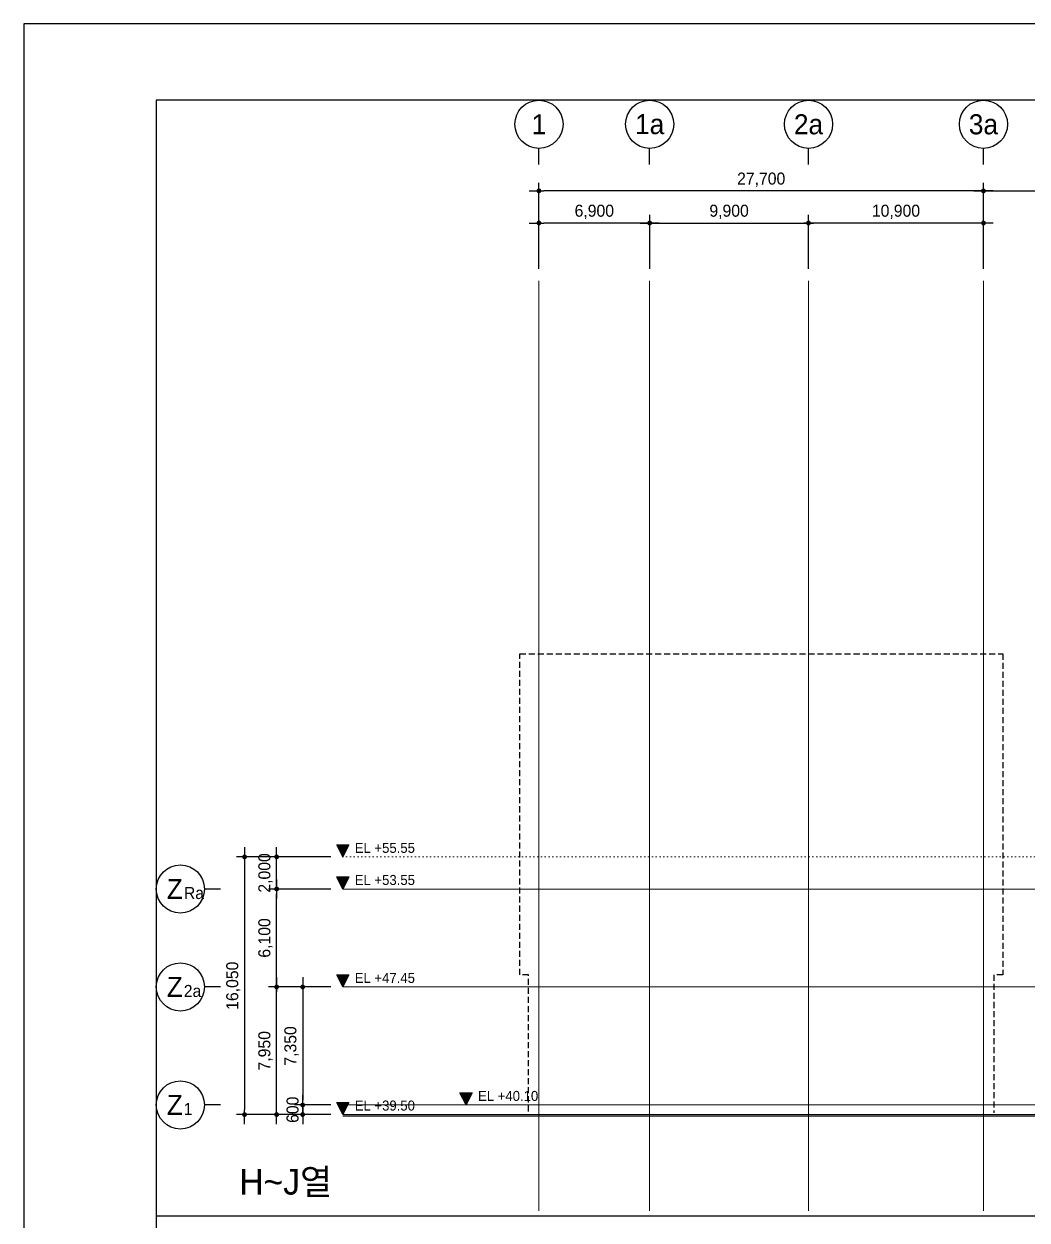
# Model space of a CAD drawing. Header units: millimetres. Extents: x 0 to 841000, y -242618 to -87908.
# Drawn here: x 0 to 62516, y -162408 to -87908 of the extents above; entities that cross this region are included whole.
import ezdxf
from ezdxf.enums import TextEntityAlignment as Align

# ---------------------------------------------------------------- set-up
doc = ezdxf.new("R2010")
doc.units = ezdxf.units.MM
doc.header["$LTSCALE"] = 250
for name, pattern in [('DOT', [6.35, 0, -6.35]), ('H1', [1.5, 1, -0.5]), ('PHANTOM2', [31.75, 15.875, -3.175, 3.175, -3.175, 3.175, -3.175])]:
    doc.linetypes.add(name, pattern=pattern)
doc.layers.get('Defpoints').update_dxf_attribs({"color": 151})
for name, color, linetype in [('A-DIM', 7, 'Continuous'), ('A-SITE', 3, 'PHANTOM2'), ('A-SYM-LEVEL', 7, 'Continuous'), ('BOUNDARY_추후 증축', 3, 'H1')]:
    doc.layers.add(name, color=color, linetype=linetype)
doc.layers.add('A-SYM-BUB', color=7, linetype='Continuous', lineweight=25)
doc.layers.add('CEN', color=1, linetype='Continuous', lineweight=9)
doc.layers.add('NO-TEXT', color=150, linetype='Continuous', plot=False)
doc.layers.add('NOPLOT', color=191, linetype='Continuous', plot=False)
doc.styles.add('Gdim', font='Dotum.ttf')
doc.styles.get("Standard").update_dxf_attribs({"font": 'Dotum.ttf'})
doc.dimstyles.new('Gdim250', dxfattribs={"dimscale": 250, "dimtxt": 3, "dimasz": 1.2, "dimexe": 2, "dimexo": 3, "dimgap": 1, "dimtad": 1, "dimdsep": 46, "dimlunit": 6, "dimtxsty": 'Standard', "dimblk1": '_CIDOT', "dimblk2": '_CIDOT', "dimsah": 1, "dimcen": 2.5, "dimdle": 2, "dimclrd": 1, "dimclre": 1, "dimclrt": 3, "dimazin": 2, "dimtfac": 1, "dimtix": 1, "dimtmove": 2, "dimatfit": 3, "dimldrblk": '_CIDOT', "dimfxl": 2, "dimtolj": 1, "dimtzin": 0, "dimarcsym": 0})

# ---------------------------------------------------------------- blocks, each defined once
blk = doc.blocks.new('A$C481fd194')
blk.add_hatch(color=256).paths.add_polyline_path([(375, 750), (-375, 750), (0, 0)])
blk.add_lwpolyline([(0, 0), (-375, 750), (375, 750), (0, 0)])
blk = doc.blocks.new('A$C8d7ec12c')
at = {"layer": 'A-SYM-LEVEL'}
for p in [(0, 0), (0, -2000), (0, -8100), (0, -16050)]:
    blk.add_blockref('A$C481fd194', p, dxfattribs=at)
at = {"layer": 'A-SYM-LEVEL', "style": 'Gdim'}
for s, p in [('EL +55.55', (750, 250)), ('EL +53.55', (750, -1750)), ('EL +47.45', (750, -7850)), ('EL +39.50', (750, -15800))]:
    blk.add_text(s, height=625, dxfattribs=at).set_placement(p)
blk = doc.blocks.new('_CIDOT')
at = {"color": 0, "linetype": 'ByBlock'}
blk.add_line((2, 0), (-1, 0), dxfattribs=at)
at = {"color": 0, "linetype": 'ByBlock', "const_width": 0.5}
blk.add_lwpolyline([(-0.25, 0, 1), (0.25, 0, 1)], format="xyb", close=True, dxfattribs=at)
blk = doc.blocks.new('*D77')
at = {"layer": 'A-DIM', "color": 1, "lineweight": -2, "transparency": 16777216}
for p, q in [((-750, 0), (-4618, 0)), ((-4118, -7650), (-4118, -300)), ((-750, -7950), (-4618, -7950))]:
    blk.add_line(p, q, dxfattribs=at)
at = {"layer": 'Defpoints', "color": 0, "transparency": 16777216}
for p in [(0, 0), (-4118, 0), (0, -7950)]:
    blk.add_point(p, dxfattribs=at)
at = {"layer": 'A-DIM', "color": 1, "lineweight": -2, "transparency": 16777216, "xscale": 299.9999999999998, "yscale": 299.9999999999998, "zscale": 299.9999999999998}
for p, rotation in [((-4118, 0), 90), ((-4118, -7950), 270)]:
    blk.add_blockref('_CIDOT', p, dxfattribs=dict(at, rotation=rotation))
at = {"layer": 'A-DIM', "color": 3, "transparency": 16777216, "insert": (-4815, -3975), "char_height": 750, "attachment_point": 5, "rotation": 90}
blk.add_mtext('\\A1;7,950', dxfattribs=at)
blk = doc.blocks.new('*D78')
at = {"layer": 'A-DIM', "color": 1, "lineweight": -2, "transparency": 16777216}
for p, q in [((-750, 6100), (-4618, 6100)), ((-4118, 300), (-4118, 5800)), ((-750, 0), (-4618, 0))]:
    blk.add_line(p, q, dxfattribs=at)
at = {"layer": 'Defpoints', "color": 0, "transparency": 16777216}
for p in [(-4118, 6100), (0, 6100), (0, 0)]:
    blk.add_point(p, dxfattribs=at)
at = {"layer": 'A-DIM', "color": 1, "lineweight": -2, "transparency": 16777216, "xscale": 299.9999999999998, "yscale": 299.9999999999998, "zscale": 299.9999999999998}
for p, rotation in [((-4118, 6100), 90), ((-4118, 0), 270)]:
    blk.add_blockref('_CIDOT', p, dxfattribs=dict(at, rotation=rotation))
at = {"layer": 'A-DIM', "color": 3, "transparency": 16777216, "insert": (-4815, 3050), "char_height": 750, "attachment_point": 5, "rotation": 90}
blk.add_mtext('\\A1;6,100', dxfattribs=at)
blk = doc.blocks.new('*D79')
at = {"layer": 'A-DIM', "color": 1, "lineweight": -2, "transparency": 16777216}
for p, q in [((-750, 8100), (-6618, 8100)), ((-6118, 7800), (-6118, -7650)), ((-750, -7950), (-6618, -7950))]:
    blk.add_line(p, q, dxfattribs=at)
at = {"layer": 'Defpoints', "color": 0, "transparency": 16777216}
for p in [(0, 8100), (-6118, -7950), (0, -7950)]:
    blk.add_point(p, dxfattribs=at)
at = {"layer": 'A-DIM', "color": 1, "lineweight": -2, "transparency": 16777216, "xscale": 299.9999999999998, "yscale": 299.9999999999998, "zscale": 299.9999999999998}
for p, rotation in [((-6118, 8100), 90), ((-6118, -7950), 270)]:
    blk.add_blockref('_CIDOT', p, dxfattribs=dict(at, rotation=rotation))
at = {"layer": 'A-DIM', "color": 3, "transparency": 16777216, "insert": (-6815, 75), "char_height": 750, "attachment_point": 5, "rotation": 90}
blk.add_mtext('\\A1;16,050', dxfattribs=at)
blk = doc.blocks.new('*D80')
at = {"layer": 'A-DIM', "color": 1, "lineweight": -2, "transparency": 16777216}
for p, q in [((-4118, 8400), (-4118, 8700)), ((-750, 8100), (-4618, 8100)), ((-4118, 6100), (-4118, 8100)), ((-750, 6100), (-4618, 6100)), ((-4118, 5800), (-4118, 5500))]:
    blk.add_line(p, q, dxfattribs=at)
at = {"layer": 'Defpoints', "color": 0, "transparency": 16777216}
for p in [(-4118, 8100), (0, 8100), (0, 6100)]:
    blk.add_point(p, dxfattribs=at)
at = {"layer": 'A-DIM', "color": 1, "lineweight": -2, "transparency": 16777216, "xscale": 299.9999999999998, "yscale": 299.9999999999998, "zscale": 299.9999999999998}
for p, rotation in [((-4118, 8100), 270), ((-4118, 6100), 90)]:
    blk.add_blockref('_CIDOT', p, dxfattribs=dict(at, rotation=rotation))
at = {"layer": 'A-DIM', "color": 3, "transparency": 16777216, "insert": (-4815, 7100), "char_height": 750, "attachment_point": 5, "rotation": 90}
blk.add_mtext('\\A1;2,000', dxfattribs=at)
blk = doc.blocks.new('*D81')
at = {"layer": 'A-DIM', "color": 1, "lineweight": -2, "transparency": 16777216}
for p, q in [((-750, -7350), (-2996, -7350)), ((-2496, -7050), (-2496, -6750)), ((-2496, -7350), (-2496, -7950)), ((-750, -7950), (-2996, -7950)), ((-2496, -8250), (-2496, -8550))]:
    blk.add_line(p, q, dxfattribs=at)
at = {"layer": 'Defpoints', "color": 0, "transparency": 16777216}
for p in [(0, -7350), (-2496, -7950), (0, -7950)]:
    blk.add_point(p, dxfattribs=at)
at = {"layer": 'A-DIM', "color": 1, "lineweight": -2, "transparency": 16777216, "xscale": 299.9999999999998, "yscale": 299.9999999999998, "zscale": 299.9999999999998}
for p, rotation in [((-2496, -7350), 270), ((-2496, -7950), 90)]:
    blk.add_blockref('_CIDOT', p, dxfattribs=dict(at, rotation=rotation))
at = {"layer": 'A-DIM', "color": 3, "transparency": 16777216, "insert": (-3122, -7650), "char_height": 750, "attachment_point": 5, "rotation": 90}
blk.add_mtext('\\A1;600', dxfattribs=at)
blk = doc.blocks.new('*D82')
at = {"layer": 'A-DIM', "color": 1, "lineweight": -2, "transparency": 16777216}
for p, q in [((-750, 0), (-2996, 0)), ((-2496, -300), (-2496, -7050)), ((-750, -7350), (-2996, -7350))]:
    blk.add_line(p, q, dxfattribs=at)
at = {"layer": 'Defpoints', "color": 0, "transparency": 16777216}
for p in [(0, 0), (-2496, -7350), (0, -7350)]:
    blk.add_point(p, dxfattribs=at)
at = {"layer": 'A-DIM', "color": 1, "lineweight": -2, "transparency": 16777216, "xscale": 299.9999999999998, "yscale": 299.9999999999998, "zscale": 299.9999999999998}
for p, rotation in [((-2496, 0), 90), ((-2496, -7350), 270)]:
    blk.add_blockref('_CIDOT', p, dxfattribs=dict(at, rotation=rotation))
at = {"layer": 'A-DIM', "color": 3, "transparency": 16777216, "insert": (-3194, -3675), "char_height": 750, "attachment_point": 5, "rotation": 90}
blk.add_mtext('\\A1;7,350', dxfattribs=at)
blk = doc.blocks.new('*D20')
at = {"layer": 'A-DIM', "color": 1, "lineweight": -2, "transparency": 16777216}
for p, q in [((260261, -130663), (260261, -127308)), ((271161, -130663), (271161, -127308)), ((270861, -127808), (260561, -127808))]:
    blk.add_line(p, q, dxfattribs=at)
at = {"layer": 'Defpoints', "color": 0, "transparency": 16777216}
for p in [(260261, -127808), (260261, -131413), (271161, -131413)]:
    blk.add_point(p, dxfattribs=at)
at = {"layer": 'A-DIM', "color": 1, "lineweight": -2, "transparency": 16777216, "xscale": 299.9999999999998, "yscale": 299.9999999999998, "zscale": 299.9999999999998, "rotation": 180}
blk.add_blockref('_CIDOT', (260261, -127808), dxfattribs=at)
at = {"layer": 'A-DIM', "color": 1, "lineweight": -2, "transparency": 16777216, "xscale": 299.9999999999998, "yscale": 299.9999999999998, "zscale": 299.9999999999998}
blk.add_blockref('_CIDOT', (271161, -127808), dxfattribs=at)
at = {"layer": 'A-DIM', "color": 3, "transparency": 16777216, "insert": (265711, -127111), "char_height": 750, "attachment_point": 5, "style": 'Gdim'}
blk.add_mtext('\\A1;10,900', dxfattribs=at)
blk = doc.blocks.new('*D21')
at = {"layer": 'A-DIM', "color": 1, "lineweight": -2, "transparency": 16777216}
for p, q in [((250361, -130663), (250361, -127308)), ((260261, -130663), (260261, -127308)), ((250661, -127808), (259961, -127808))]:
    blk.add_line(p, q, dxfattribs=at)
at = {"layer": 'Defpoints', "color": 0, "transparency": 16777216}
for p in [(260261, -127808), (250361, -131413), (260261, -131413)]:
    blk.add_point(p, dxfattribs=at)
at = {"layer": 'A-DIM', "color": 1, "lineweight": -2, "transparency": 16777216, "xscale": 299.9999999999998, "yscale": 299.9999999999998, "zscale": 299.9999999999998, "rotation": 180}
blk.add_blockref('_CIDOT', (250361, -127808), dxfattribs=at)
at = {"layer": 'A-DIM', "color": 1, "lineweight": -2, "transparency": 16777216, "xscale": 299.9999999999998, "yscale": 299.9999999999998, "zscale": 299.9999999999998}
blk.add_blockref('_CIDOT', (260261, -127808), dxfattribs=at)
at = {"layer": 'A-DIM', "color": 3, "transparency": 16777216, "insert": (255311, -127111), "char_height": 750, "attachment_point": 5, "style": 'Gdim'}
blk.add_mtext('\\A1;9,900', dxfattribs=at)
blk = doc.blocks.new('*D22')
at = {"layer": 'A-DIM', "color": 1, "lineweight": -2, "transparency": 16777216}
for p, q in [((243461, -130663), (243461, -127308)), ((250361, -130663), (250361, -127308)), ((250061, -127808), (243761, -127808))]:
    blk.add_line(p, q, dxfattribs=at)
at = {"layer": 'Defpoints', "color": 0, "transparency": 16777216}
for p in [(243461, -127808), (243461, -131413), (250361, -131413)]:
    blk.add_point(p, dxfattribs=at)
at = {"layer": 'A-DIM', "color": 1, "lineweight": -2, "transparency": 16777216, "xscale": 299.9999999999998, "yscale": 299.9999999999998, "zscale": 299.9999999999998, "rotation": 180}
blk.add_blockref('_CIDOT', (243461, -127808), dxfattribs=at)
at = {"layer": 'A-DIM', "color": 1, "lineweight": -2, "transparency": 16777216, "xscale": 299.9999999999998, "yscale": 299.9999999999998, "zscale": 299.9999999999998}
blk.add_blockref('_CIDOT', (250361, -127808), dxfattribs=at)
at = {"layer": 'A-DIM', "color": 3, "transparency": 16777216, "insert": (246911, -127111), "char_height": 750, "attachment_point": 5, "style": 'Gdim'}
blk.add_mtext('\\A1;6,900', dxfattribs=at)
blk = doc.blocks.new('*D23')
at = {"layer": 'A-DIM', "color": 1, "lineweight": -2, "transparency": 16777216}
for p, q in [((271161, -130663), (271161, -125308)), ((271461, -125808), (285361, -125808)), ((285661, -130663), (285661, -125308))]:
    blk.add_line(p, q, dxfattribs=at)
at = {"layer": 'Defpoints', "color": 0, "transparency": 16777216}
for p in [(285661, -125808), (271161, -131413), (285661, -131413)]:
    blk.add_point(p, dxfattribs=at)
at = {"layer": 'A-DIM', "color": 1, "lineweight": -2, "transparency": 16777216, "xscale": 299.9999999999998, "yscale": 299.9999999999998, "zscale": 299.9999999999998, "rotation": 180}
blk.add_blockref('_CIDOT', (271161, -125808), dxfattribs=at)
at = {"layer": 'A-DIM', "color": 1, "lineweight": -2, "transparency": 16777216, "xscale": 299.9999999999998, "yscale": 299.9999999999998, "zscale": 299.9999999999998}
blk.add_blockref('_CIDOT', (285661, -125808), dxfattribs=at)
at = {"layer": 'A-DIM', "color": 3, "transparency": 16777216, "insert": (278411, -125111), "char_height": 750, "attachment_point": 5, "style": 'Gdim'}
blk.add_mtext('\\A1;14,500', dxfattribs=at)
blk = doc.blocks.new('*D24')
at = {"layer": 'A-DIM', "color": 1, "lineweight": -2, "transparency": 16777216}
for p, q in [((243461, -130663), (243461, -125308)), ((270861, -125808), (243761, -125808)), ((271161, -130663), (271161, -125308))]:
    blk.add_line(p, q, dxfattribs=at)
at = {"layer": 'Defpoints', "color": 0, "transparency": 16777216}
for p in [(243461, -125808), (243461, -131413), (271161, -131413)]:
    blk.add_point(p, dxfattribs=at)
at = {"layer": 'A-DIM', "color": 1, "lineweight": -2, "transparency": 16777216, "xscale": 299.9999999999998, "yscale": 299.9999999999998, "zscale": 299.9999999999998, "rotation": 180}
blk.add_blockref('_CIDOT', (243461, -125808), dxfattribs=at)
at = {"layer": 'A-DIM', "color": 1, "lineweight": -2, "transparency": 16777216, "xscale": 299.9999999999998, "yscale": 299.9999999999998, "zscale": 299.9999999999998}
blk.add_blockref('_CIDOT', (271161, -125808), dxfattribs=at)
at = {"layer": 'A-DIM', "color": 3, "transparency": 16777216, "insert": (257311, -125111), "char_height": 750, "attachment_point": 5, "style": 'Gdim'}
blk.add_mtext('\\A1;27,700', dxfattribs=at)
blk = doc.blocks.new('A$C65931c46')
at = {"layer": 'A-SYM-BUB', "color": 7}
for points in [[(-7617.8, 6100), (-8617.8, 6100, -1), (-11617.8, 6100, -1), (-8617.8, 6100, 0)], [(-7617.8, -7350), (-8617.8, -7350, -1), (-11617.8, -7350, -1), (-8617.8, -7350, 0)]]:
    blk.add_lwpolyline(points, format="xyb", dxfattribs=at)
at = {"layer": 'A-SYM-BUB', "color": 7, "elevation": 0}
blk.add_lwpolyline([(-7617.8, 0), (-8617.8, 0, -1), (-11617.8, 0, -1), (-8617.8, 0, 0)], format="xyb", dxfattribs=at)
at = {"layer": 'A-SYM-BUB', "color": 3, "style": 'Gdim'}
for p in [(-9967.8, 5475.8), (-9967.8, -624.2), (-9967.8, -7974.2)]:
    blk.add_text('Z', height=1250, dxfattribs=at).set_placement(p, align=Align.RIGHT)
for s, p in [('Ra', (-9897.4, 5475.8)), ('2a', (-9904.8, -624.2)), ('1', (-9904.8, -7974.2))]:
    blk.add_text(s, height=750, dxfattribs=at).set_placement(p)
at = {"layer": 'A-DIM'}
for base, p1, p2, angle, picture, middle in [((-6117.6, -7950), (0, 8100), (0, -7950), 90, '*D79', (-6815.3, 75)), ((-4117.6, 8100), (0, 6100), (0, 8100), 270, '*D80', (-4815.3, 7100)), ((-4117.6, 6100), (0, 0), (0, 6100), 270, '*D78', (-4815.3, 3050)), ((-4117.6, 0), (0, -7950), (0, 0), 270, '*D77', (-4815.3, -3975)), ((-2496.3, -7350), (0, 0), (0, -7350), 270, '*D82', (-3194.1, -3675)), ((-2496.3, -7950), (0, -7350), (0, -7950), 270, '*D81', (-3121.8, -7650))]:
    dim = blk.add_linear_dim(base=base, p1=p1, p2=p2, angle=angle, dimstyle='Gdim250', override={"dimdec": 0}, dxfattribs=at)
    dim.commit()
    dim.dimension.update_dxf_attribs({"geometry": picture, "text_midpoint": middle})
blk = doc.blocks.new('A$C6d89a27c')
at = {"layer": 'A-SYM-BUB', "color": 7}
for points in [[(0, 7254.2), (0, 8254.2, -1), (0, 11254.2, -1), (0, 8254.2, 0)], [(6900, 7254.2), (6900, 8254.2, -1), (6900, 11254.2, -1), (6900, 8254.2, 0)], [(16800, 7254.2), (16800, 8254.2, -1), (16800, 11254.2, -1), (16800, 8254.2, 0)], [(27700, 7254.2), (27700, 8254.2, -1), (27700, 11254.2, -1), (27700, 8254.2, 0)]]:
    blk.add_lwpolyline(points, format="xyb", dxfattribs=at)
at = {"layer": 'A-SYM-BUB', "color": 3, "style": 'Gdim'}
for s, p in [('1', (0, 9754.2)), ('1a', (6900, 9754.2)), ('2a', (16800, 9754.2)), ('3a', (27700, 9754.2))]:
    blk.add_text(s, height=1250, dxfattribs=at).set_placement(p, align=Align.MIDDLE)
at = {"layer": 'A-DIM'}
for base, p1, p2, picture, middle in [((0, 5604.2), (27700, 0), (0, 0), '*D24', (13850, 6301.9)), ((0, 3604.2), (6900, 0), (0, 0), '*D22', (3450, 4301.9)), ((16800, 3604.2), (27700, 0), (16800, 0), '*D20', (22250, 4301.9))]:
    dim = blk.add_linear_dim(base=base, p1=p1, p2=p2, dimstyle='Gdim250', override={"dimdec": 0}, dxfattribs=at)
    dim.commit()
    dim.dimension.update_dxf_attribs({"geometry": picture, "text_midpoint": middle, "insert": (-243460.7, 131412.6)})
for base, p1, p2, picture, middle in [((42200, 5604.2), (27700, 0), (42200, 0), '*D23', (34950, 6301.9)), ((16800, 3604.2), (6900, 0), (16800, 0), '*D21', (11850, 4301.9))]:
    dim = blk.add_linear_dim(base=base, p1=p1, p2=p2, angle=180, dimstyle='Gdim250', override={"dimdec": 0}, dxfattribs=at)
    dim.commit()
    dim.dimension.update_dxf_attribs({"geometry": picture, "text_midpoint": middle, "insert": (-243460.7, 131412.6)})

msp = doc.modelspace()

# ---------------------------------------------------------------- linework, layer by layer
msp.add_line((182250, -162158.412), (8250, -162158.412))
at = {"layer": 'A-SITE', "linetype": 'Continuous'}
msp.add_line((73995.252, -155938.133), (19867.587, -155938.133), dxfattribs=at)
at = {"layer": 'BOUNDARY_추후 증축', "ltscale": 1.5, "elevation": 0}
msp.add_lwpolyline([(31445.252, -155638.133), (31445.252, -147138.133), (30895.252, -147138.133), (30895.252, -127138.133), (60995.252, -127138.133), (60995.252, -147138.133), (60445.252, -147138.133), (60445.252, -155738.133)], dxfattribs=at)
at = {"layer": 'CEN'}
for p, q in [((32095.252, -161838.133), (32095.252, -103912.586)), ((38995.252, -161838.133), (38995.252, -103912.586)), ((48895.252, -161838.133), (48895.252, -103912.586)), ((59795.252, -161838.133), (59795.252, -103912.586)), ((19867.587, -155238.133), (170632.413, -155238.133, 0)), ((19867.587, -155838.133), (170632.413, -155838.133))]:
    msp.add_line(p, q, dxfattribs=at)
at = {"layer": 'CEN', "color": 11, "linetype": 'DOT', "ltscale": 0.15}
msp.add_line((19867.587, -139788.133), (170632.413, -139788.133), dxfattribs=at)
at = {"layer": 'CEN', "elevation": 0}
for points in [[(170632.413, -141788.133), (19867.587, -141788.133)], [(170632.413, -147888.133), (19867.587, -147888.133)]]:
    msp.add_lwpolyline(points, dxfattribs=at)
at = {"layer": 'NOPLOT'}
for points in [[(0, -87908.412), (0, -236408.412), (210250, -236408.412), (210250, -87908.412)], [(8250, -92658.412), (8250, -231658.412), (182250, -231658.412), (182250, -92658.412)]]:
    msp.add_lwpolyline(points, close=True, dxfattribs=at)

# ---------------------------------------------------------------- block references
at = {"layer": 'A-DIM'}
for name, p in [('A$C6d89a27c', (32095.252, -103912.586)), ('A$C65931c46', (19867.587, -147888.133))]:
    msp.add_blockref(name, p, dxfattribs=at)
at = {"layer": 'A-SYM-LEVEL'}
for name, p in [('A$C8d7ec12c', (19867.587, -139788.133)), ('A$C481fd194', (27550.595, -155238.133))]:
    msp.add_blockref(name, p, dxfattribs=at)

# ---------------------------------------------------------------- texts
at = {"layer": 'A-SYM-LEVEL', "style": 'Gdim'}
msp.add_text('EL +40.10', height=625, dxfattribs=at).set_placement((28300.595, -154988.133))
at = {"layer": 'NO-TEXT', "style": 'Gdim'}
msp.add_text('H~J열', height=1600, dxfattribs=at).set_placement((13425.582, -160824.385))

doc.saveas('drawing.dxf')
